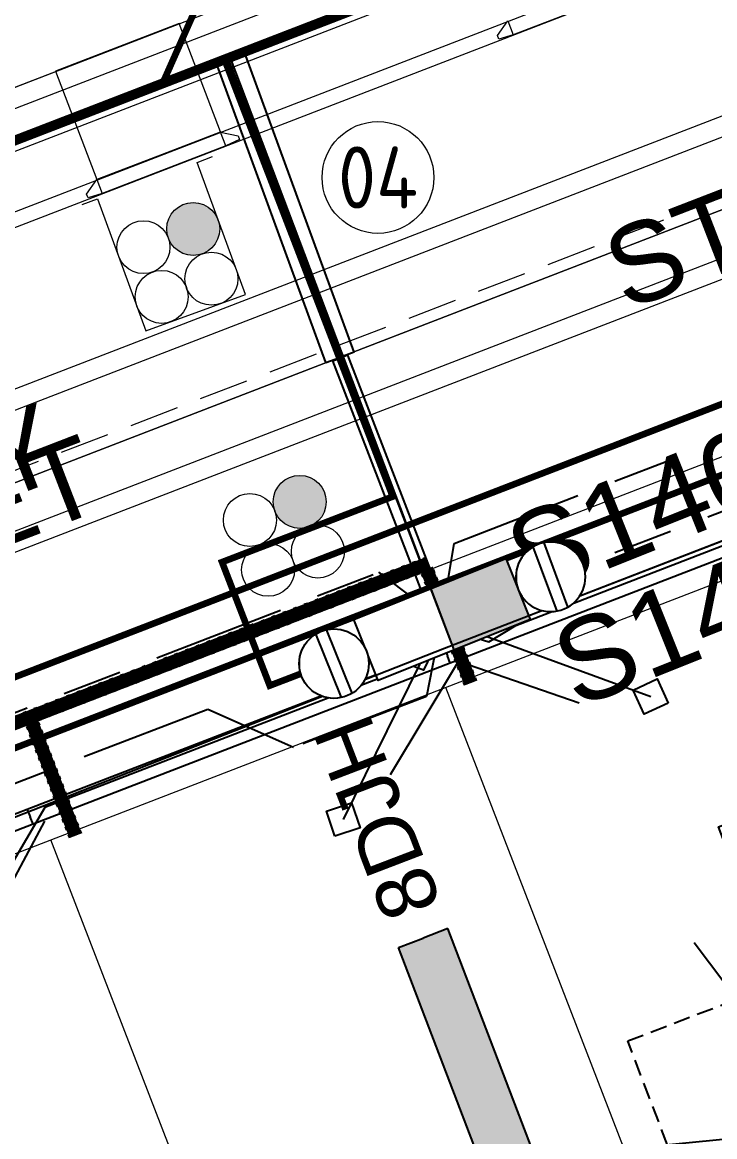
# Model space of a CAD drawing. Header units: metres. Extents: x 310412 to 311596, y 6269899 to 6270937.
# Drawn here: x 310732.7 to 310753.61, y 6270314.68 to 6270348.34 of the extents above; entities that cross this region are included whole.
import ezdxf
from ezdxf.enums import TextEntityAlignment as Align

# ---------------------------------------------------------------- set-up
doc = ezdxf.new("R2010")
doc.units = ezdxf.units.M
for name, pattern in [('A', [0]), ('Cable Exist UG', [8.2, 4, -1.2, 1.8, -1.2]), ('CENTERX2', [4, 2.5, -0.5, 0.5, -0.5]), ('Dash', [5, 3, -2]), ('DASHED', [0.75, 0.5, -0.25]), ('DOT', [0.25, 0, -0.25]), ('IE Trench LV', [6.5, 5, -1.5])]:
    doc.linetypes.add(name, pattern=pattern)
doc.layers.get('0').update_dxf_attribs({"color": 6})
for name, color, linetype, lineweight, true_color in [('_User D-FOOTPATH', 7, 'Continuous', 0, 0x969696), ('_User D-LIP', 7, 'Continuous', 0, 0x969696), ('_User D-NKL', 7, 'Continuous', 0, 0x969696), ('_User Driveway', 7, 'Dash', 0, 0x969696), ('_User E-KERB', 7, 'Continuous', 0, 0x969696), ('_User E-LIP', 7, 'Continuous', 0, 0x969696), ('_User E-LOT', 7, 'Continuous', 0, 0x969696), ('_User E-PIPE', 7, 'DOT', 0, 0x969696), ('_User E-PIPE-EDGE', 7, 'DOT', 0, 0x969696), ('_User Proposed Development Boundary', 7, 'DASHED', 0, 0x969696), ('_User Stormwater', 7, 'Continuous', 0, 0x969696)]:
    doc.layers.add(name, color=color, linetype=linetype, lineweight=lineweight, true_color=true_color)
for name, color, linetype in [('_User D-LOT-INT', 2, 'Continuous'), ('Duct_SP_EXT', 7, 'Continuous'), ('Duct_SP_NEW', 2, 'Continuous'), ('Equip_HV_EXT', 7, 'Continuous'), ('Equip_LV_NEW', 2, 'Continuous'), ('Mains_LV_EXT', 7, 'Continuous'), ('Mains_LV_NEW_T84', 2, 'Continuous'), ('Notes', 7, 'Continuous'), ('Notes_HV_MISC', 7, 'Continuous'), ('Notes_LV_MISC', 7, 'Continuous'), ('Notes_SP_MISC', 7, 'Continuous'), ('Notes_SP_NEW', 2, 'Continuous'), ('Services_SP_EXT', 7, 'Continuous'), ('SupportsUG_SP_LV_NEW', 2, 'Continuous'), ('Trench_SP_EXT', 7, 'Continuous')]:
    doc.layers.add(name, color=color, linetype=linetype)
for name, color, linetype, plot in [('_User Measure 240 CL', 170, 'Continuous', False), ('_User Measure 240 RL', 174, 'Continuous', False), ('_User Measure LV VDs', 180, 'Continuous', False)]:
    doc.layers.add(name, color=color, linetype=linetype, plot=plot)
for name, color, linetype, lineweight in [('Cadastre Developer_SP_NEW', 2, 'Continuous', 5), ('Cadastre Land Parcels_SP_EXT', 9, 'Continuous', 5), ('Trench_SP_NEW', 7, 'Continuous', 70)]:
    doc.layers.add(name, color=color, linetype=linetype, lineweight=lineweight)
doc.styles.add('ARIAL', font='arial.ttf', dxfattribs={"height": 2})
doc.styles.add('ieISOCP', font='isocp.shx')
doc.styles.get("Standard").update_dxf_attribs({"font": 'arial.ttf'})
doc.styles.add('SWG_LABEL', font='arial.ttf')
doc.styles.add('SWITCH_LABEL', font='arial.ttf', dxfattribs={"height": 2.5})
doc.linetypes.add('Cable New UG', pattern='A,7,-0.25,["x",Standard,S=2,R=0,X=0.2,Y=-0.8],-2.1', length=9.35)
doc.linetypes.add('IE Trench HV', pattern='A,7,-0.2,["/",Standard,S=3,R=0,X=0,Y=-1.4],-2.5', length=9.7)

# ---------------------------------------------------------------- blocks, each defined once
blk = doc.blocks.new('CCP_EXT')
at = {"flags": 9}
for tag, p in [('OWNED_BY', (0, -1)), ('USAGE', (0, -1.2)), ('LEGEND', (0, -1.4)), ('LIFE_SUPPORT', (0, -1.6)), ('STATE', (0, -1.8)), ('NOTES', (0, -2))]:
    blk.add_attdef(tag, text='', height=0.2, dxfattribs=at).set_placement(p, align=Align.MIDDLE_LEFT)
blk.add_wipeout([(0, 0.566), (0.566, 0), (0, -0.566), (-0.566, 0)])
blk.add_lwpolyline([(-0.566, 0), (0, 0.566), (0.566, 0), (0, -0.566), (-0.566, 0)])
at = {"flags": 1}
blk.add_attdef('Z', (0, 0), '', height=0.2, dxfattribs=at)
at = {"flags": 9}
for tag, p in [('CCP_TYPE', (0, 0)), ('CONSTRUCTED_VOLTAGE', (0, -0.2)), ('NO_PHASES', (0, -0.4)), ('OPERATING_VOLTAGE', (0, -0.6)), ('ORIENTATION', (0, -0.8))]:
    blk.add_attdef(tag, text='', height=0.2, dxfattribs=at).set_placement(p, align=Align.MIDDLE_LEFT)
blk = doc.blocks.new('A$C7FC2678C')
at = {"layer": '_User Driveway', "linetype": 'Continuous'}
for p, q in [((310737.443, 6270348.299), (310733.707, 6270346.869)), ((310738.691, 6270345.027), (310737.443, 6270348.299)), ((310733.707, 6270346.869), (310734.957, 6270343.59)), ((310734.957, 6270343.59), (310738.691, 6270345.027)), ((310738.69, 6270345.026), (310734.957, 6270343.59))]:
    blk.add_line(p, q, dxfattribs=at)
for points in [[(310751.259, 6270349.399), (310751.097, 6270349.819), (310751.625, 6270349.7), (310751.668, 6270349.588), (310751.259, 6270349.399), (310747.525, 6270347.962), (310747.095, 6270347.829), (310747.052, 6270347.941), (310747.364, 6270348.382), (310747.525, 6270347.962)], [(310738.852, 6270344.606), (310738.69, 6270345.026), (310739.218, 6270344.908), (310739.261, 6270344.796), (310738.852, 6270344.606), (310735.119, 6270343.17), (310734.688, 6270343.036), (310734.645, 6270343.148), (310734.957, 6270343.59), (310735.119, 6270343.17)]]:
    blk.add_lwpolyline(points, dxfattribs=at)
blk = doc.blocks.new('A$C64462609')
at = {"layer": '_User D-FOOTPATH'}
for points in [[(310738.988, 6270432), (310765.57, 6270363.181), (310763.079, 6270357.554), (310714.108, 6270338.639), (310712.36, 6270339.412)], [(310765.179, 6270359.333), (310763.975, 6270356.614), (310713.279, 6270337.032)]]:
    blk.add_lwpolyline(points, dxfattribs=at)
at = {"layer": '_User D-LIP'}
for points in [[(310677.807, 6270408.469), (310704.333, 6270339.794, 0.414213), (310714.614, 6270335.243), (310764.054, 6270354.34, 0.414214), (310768.605, 6270364.62), (310742.114, 6270433.204)], [(310766.522, 6270347.95, 0.414214), (310763.548, 6270349.266), (310717.839, 6270331.611, 0.414214), (310716.522, 6270328.637, 0.414214)]]:
    blk.add_lwpolyline(points, format="xyb", dxfattribs=at)
at = {"layer": '_User D-LOT-INT', "color": 6, "lineweight": 0, "flags": 128}
blk.add_lwpolyline([(310762.631, 6270358.024), (310714.123, 6270339.288)], dxfattribs=at)
at = {"layer": '_User D-NKL'}
for points in [[(310678.227, 6270408.632), (310704.753, 6270339.957, 0.414213), (310714.452, 6270335.663), (310763.892, 6270354.759, 0.414214), (310768.186, 6270364.458), (310741.694, 6270433.042)], [(310765.962, 6270347.733, 0.414214), (310763.764, 6270348.707), (310718.055, 6270331.051, 0.414214), (310717.082, 6270328.853, 0.414214)]]:
    blk.add_lwpolyline(points, format="xyb", dxfattribs=at)
at = {"layer": '_User E-KERB'}
for points in [[(310717.082, 6270328.853, 0.414214), (310719.28, 6270327.88), (310764.989, 6270345.535, 0.414214), (310765.962, 6270347.733, 0.414214)], [(310728.427, 6270278.665), (310715.418, 6270312.345, -0.414213), (310719.712, 6270322.043), (310769.152, 6270341.14, -0.414214), (310778.851, 6270336.846), (310791.86, 6270303.166)]]:
    blk.add_lwpolyline(points, format="xyb", dxfattribs=at)
at = {"layer": '_User E-LIP'}
blk.add_lwpolyline([(310716.522, 6270328.637, 0.414214), (310719.496, 6270327.32), (310765.205, 6270344.975, 0.414214), (310766.522, 6270347.95, 0.414214)], format="xyb", dxfattribs=at)
at = {"layer": '_User E-LOT', "lineweight": 0}
for p, q in [((310721.906, 6270319.139), (310770.413, 6270337.875)), ((310760.301, 6270289.926), (310745.497, 6270328.251)), ((310743.145, 6270298.843), (310733.567, 6270323.643))]:
    blk.add_line(p, q, dxfattribs=at)
at = {"layer": '_User Proposed Development Boundary', "color": 11, "linetype": 'DASHED', "lineweight": 15, "ltscale": 3, "true_color": 0xf27172, "flags": 128}
blk.add_lwpolyline([(310671.883, 6270406.182), (310911.145, 6270498.239), (310942.883, 6270416.071), (310703.742, 6270323.701), (310671.883, 6270406.182)], dxfattribs=at)
at = {"layer": 'Cadastre Developer_SP_NEW', "color": 2, "flags": 128}
blk.add_lwpolyline([(310725.97, 6270343.864), (310738.377, 6270348.656), (310728.445, 6270374.371), (310716.032, 6270369.595)], close=True, dxfattribs=at)
at = {"color": 152, "true_color": 0x2776bb}
blk.add_blockref('A$C7FC2678C', (0, 0), dxfattribs=at)
blk = doc.blocks.new('SWG_SIE_SU_NEW')
blk.add_line((5.808, 0.79), (1.594, 1.938))
at = {"linetype": 'A', "lineweight": 0}
for p, q in [((8.579, -0.712), (8.581, 0.688)), ((7.981, 0.347), (7.98, -0.368)), ((8.18, -0.584), (8.181, 0.562)), ((8.381, 0.659), (8.379, -0.682)), ((8.781, 0.659), (8.779, -0.683)), ((8.98, -0.588), (8.981, 0.564)), ((9.181, 0.351), (9.18, -0.376))]:
    blk.add_line(p, q, dxfattribs=at)
at = {"linetype": 'DASHED'}
blk.add_lwpolyline([(3.701, 1.364), (3.701, 4.733), (7.222, 4.733)], dxfattribs=at)
for points in [[(1.798, -0.802, 1), (1.802, 0.798, 1)], [(5.798, -0.81, 1), (5.802, 0.79, 1)]]:
    blk.add_lwpolyline(points, format="xyb", close=True)
for points in [[(1, 0), (0, 0)], [(6.6, -0.012), (10.1, -0.012)]]:
    blk.add_lwpolyline(points)
at = {"linetype": 'A', "lineweight": 0}
blk.add_circle((8.582, -0.012), 0.7, dxfattribs=at)
at = {"style": 'SWG_LABEL', "flags": 8}
blk.add_attdef('ASSET_NUM', text='', height=2.5, rotation=179.9544, dxfattribs=at).set_placement((-2.4, 0.012), align=Align.MIDDLE_LEFT)
at = {"flags": 1}
blk.add_attdef('Z', (0, 0), '', height=0.2, dxfattribs=at)
at = {"style": 'SWITCH_LABEL', "flags": 9}
blk.add_attdef('STREET_CODE', text='', height=0.2, dxfattribs=at).set_placement((0, 0), align=Align.MIDDLE_LEFT)
at = {"flags": 9}
for tag, p in [('ORIENTATION', (0, -0.2)), ('PARENT', (0, -0.4)), ('USAGE', (0, -0.6)), ('SUBURB', (0, -0.8)), ('STREETNAME', (0, -1)), ('LOCATION', (0, -1.2)), ('NOTES', (0, -1.4))]:
    blk.add_attdef(tag, text='', height=0.2, dxfattribs=at).set_placement(p, align=Align.MIDDLE_LEFT)
blk = doc.blocks.new('SWG_SIE_ES_NEW')
for p, q in [((-5.793, 0.779), (-1.793, 1.926)), ((0.012, -1.212), (2.412, -1.207)), ((0.313, -1.811), (2.113, -1.807)), ((0.614, -2.41), (1.814, -2.408)), ((0.915, -3.01), (1.515, -3.008))]:
    blk.add_line(p, q)
for points in [[(-5.789, -0.821, -1), (-5.793, 0.779, -1)], [(-1.789, -0.813, -1), (-1.793, 0.787, -1)]]:
    blk.add_lwpolyline(points, format="xyb", close=True)
for points in [[(-6.591, -0.023), (-7.891, -0.023)], [(-0.991, -0.012), (1.212, -0.012), (1.212, -1.209)]]:
    blk.add_lwpolyline(points)
at = {"flags": 1}
blk.add_attdef('Z', (0, 0), '', height=0.2, dxfattribs=at)
at = {"style": 'SWITCH_LABEL', "flags": 9}
blk.add_attdef('STREET_CODE', text='', height=0.2, dxfattribs=at).set_placement((0, -0.2), align=Align.MIDDLE_LEFT)
at = {"flags": 9}
for tag, p in [('ORIENTATION', (0, -0.4)), ('PARENT', (0, -0.6)), ('SUBURB', (0, -1)), ('USAGE', (0, -0.8)), ('STREETNAME', (0, -1.2)), ('LOCATION', (0, -1.4)), ('NOTES', (0, -1.6))]:
    blk.add_attdef(tag, text='', height=0.2, dxfattribs=at).set_placement(p, align=Align.MIDDLE_LEFT)
at = {"style": 'ARIAL', "flags": 8}
blk.add_attdef('ASSET_NUM', text='', height=2, dxfattribs=at).set_placement((14.296, -5.086), align=Align.MIDDLE_RIGHT)
blk = doc.blocks.new('*U34')
for p, q in [((-1.6, 0), (-1.6, 54.053)), ((-1.6, 54.053), (-0.8, 54.053)), ((0, 54.053), (-0.8, 54.053)), ((0, 0), (0, 54.053)), ((-1.6, 0), (-0.8, 0)), ((0, 0), (-0.8, 0))]:
    blk.add_line(p, q)
at = {"style": 'ARIAL'}
blk.add_attdef('SWG_TYPE', text='', height=1.8, rotation=90, dxfattribs=at).set_placement((-0.8, 54.798), align=Align.MIDDLE_LEFT)
blk.add_attdef('SUB_TYPE', text='', height=1.8, rotation=90, dxfattribs=at).set_placement((-0.8, -0.757), align=Align.MIDDLE_RIGHT)
blk = doc.blocks.new('*U47')
for tag, flags, p in [('OPERATED_BY', 9, (1.5, -2)), ('MAINTAINED_BY', 9, (1.5, -2.2)), ('NUMBER_OF_PHASES', 9, (1.5, -2.4)), ('TYPE', 9, (1.5, -2.6)), ('Z', 1, (1.5, -2.8))]:
    blk.add_attdef(tag, text='', height=0.2, dxfattribs=dict(flags=flags)).set_placement(p, align=Align.MIDDLE_LEFT)
blk.add_wipeout([(-1.063, 1.05), (-1.186, 0.908), (-1.291, 0.752), (-1.375, 0.585), (-1.437, 0.408), (-1.477, 0.224), (-1.494, 0.037), (-1.486, -0.15), (-1.456, -0.335), (-1.402, -0.515), (-1.327, -0.687), (-1.23, -0.848), (-1.114, -0.995), (-0.981, -1.127), (-0.832, -1.241), (-0.67, -1.335), (-0.497, -1.409), (-0.317, -1.46), (-0.131, -1.488), (0.057, -1.493), (0.243, -1.474), (0.426, -1.432), (0.602, -1.367), (0.769, -1.281), (0.923, -1.175), (1.063, -1.05), (1.186, -0.908), (1.291, -0.752), (1.375, -0.585), (1.437, -0.408), (1.477, -0.224), (1.494, -0.037), (1.486, 0.15), (1.456, 0.335), (1.402, 0.515), (1.327, 0.687), (1.23, 0.848), (1.114, 0.995), (0.981, 1.127), (0.832, 1.241), (0.67, 1.335), (0.497, 1.409), (0.317, 1.46), (0.131, 1.488), (-0.057, 1.493), (-0.243, 1.474), (-0.426, 1.432), (-0.602, 1.367), (-0.769, 1.281), (-0.923, 1.175)])
for p, q in [((-0.24, -1.481), (-0.26, 1.477)), ((0.26, -1.477), (0.24, 1.481))]:
    blk.add_line(p, q)
blk.add_circle((0, 0), 1.5)
at = {"flags": 9}
for tag, p in [('ACTUAL_STATUS', (1.5, 0)), ('CONSTRUCTED_VOLTAGE', (1.5, -0.2)), ('NO_PHASES', (1.5, -0.4)), ('OPERATING_VOLTAGE', (1.5, -0.6)), ('ORIENTATION', (1.5, -0.8)), ('STATE', (1.5, -1)), ('SWITCH_TYPE', (1.5, -1.2)), ('USAGE', (1.5, -1.4)), ('OWNED_BY', (1.5, -1.8)), ('NOTES', (1.5, -1.6))]:
    blk.add_attdef(tag, text='', height=0.2, dxfattribs=at).set_placement(p, align=Align.MIDDLE_LEFT)
blk = doc.blocks.new('PILLAR_REPLACE_NEW')
for tag, flags, p in [('STATE', 9, (1.5, -1.4)), ('STREET_CODE_NUMBER', 9, (1.5, -1.6)), ('OWNED_BY', 9, (1.5, -1.8)), ('OPERATED_BY', 9, (1.5, -2)), ('TYPE', 9, (1.5, -2.4)), ('MAINTAINED_BY', 9, (1.5, -2.2)), ('Z', 1, (1.5, -2.6))]:
    blk.add_attdef(tag, text='', height=0.2, dxfattribs=dict(flags=flags)).set_placement(p, align=Align.MIDDLE_LEFT)
blk.add_wipeout([(-2.475, 0.99), (2.475, 0.99), (2.475, -0.99), (-2.475, -0.99)])
blk.add_hatch(color=256).paths.add_polyline_path([(0, -0.99), (2.475, -0.99), (2.475, 0.99), (0, 0.99)])
at = {"lineweight": -3}
blk.add_lwpolyline([(-2.475, 0.99), (2.475, 0.99), (2.475, -0.99), (-2.475, -0.99)], close=True, dxfattribs=at)
for tag, height, flags, p in [('ASSET_NUM', 2.5, 8, (2, 2)), ('USAGE', 0.2, 9, (1.5, 0)), ('LEGEND', 0.2, 9, (1.5, -0.2)), ('LOCATION', 0.2, 9, (1.5, -0.4)), ('NOTES', 0.2, 9, (1.5, -0.6)), ('STREETNAME', 0.2, 9, (1.5, -1)), ('PARENT', 0.2, 9, (1.5, -0.8)), ('SUBURB', 0.2, 9, (1.5, -1.2))]:
    blk.add_attdef(tag, text='', height=height, dxfattribs=dict(flags=flags)).set_placement(p, align=Align.MIDDLE_LEFT)
blk = doc.blocks.new('A$C76594AEE')
at = {"layer": '_User E-PIPE', "const_width": 0.4, "flags": 128}
blk.add_lwpolyline([(310723.003, 6270323.532), (310744.954, 6270331.995)], dxfattribs=at)
at = {"layer": '_User E-PIPE', "ltscale": 0.6, "const_width": 0.4, "flags": 128}
for points in [[(310746.244, 6270328.379), (310744.912, 6270331.828)], [(310734.313, 6270323.77), (310732.981, 6270327.22)]]:
    blk.add_lwpolyline(points, dxfattribs=at)
at = {"layer": '_User E-PIPE-EDGE', "flags": 128}
for points in [[(310722.932, 6270323.719), (310744.882, 6270332.182)], [(310723.075, 6270323.346), (310745.026, 6270331.809)]]:
    blk.add_lwpolyline(points, dxfattribs=at)
at = {"layer": '_User E-PIPE-EDGE', "ltscale": 0.6, "flags": 128}
for points in [[(310746.431, 6270328.451), (310745.099, 6270331.9)], [(310746.058, 6270328.307), (310744.725, 6270331.756)], [(310734.127, 6270323.698), (310732.794, 6270327.148)], [(310734.5, 6270323.842), (310733.168, 6270327.292)]]:
    blk.add_lwpolyline(points, dxfattribs=at)
blk = doc.blocks.new('DUCT_INDICATOR')
at = {"color": 7, "lineweight": 9, "flags": 1}
blk.add_attdef('Z', (0, 0), '', height=0.2, dxfattribs=at)
at = {"color": 8, "linetype": 'Continuous', "lineweight": 15, "ltscale": 0.1}
blk.add_wipeout([(2.25, 0), (2.249, 0.05), (2.232, 0.285), (2.217, 0.386), (2.184, 0.54), (2.139, 0.698), (2.097, 0.815), (2.039, 0.952), (1.942, 1.137), (1.859, 1.268), (1.755, 1.408), (1.605, 1.577), (1.561, 1.62), (1.501, 1.676), (1.425, 1.742), (1.336, 1.81), (1.264, 1.862), (1.173, 1.92), (1.096, 1.965), (1.032, 2), (1, 2.015), (0.975, 2.028), (0.946, 2.041), (0.91, 2.058), (0.883, 2.07), (0.857, 2.08), (0.833, 2.09), (0.787, 2.108), (0.756, 2.119), (0.719, 2.132), (0.671, 2.148), (0.618, 2.163), (0.606, 2.167), (0.554, 2.181), (0.524, 2.188), (0.502, 2.193), (0.477, 2.199), (0.425, 2.209), (0.381, 2.218), (0.331, 2.225), (0.273, 2.233), (0.227, 2.239), (0.18, 2.243), (0.084, 2.248), (0.048, 2.249), (0, 2.25), (-0.048, 2.249), (-0.084, 2.248), (-0.18, 2.243), (-0.227, 2.239), (-0.273, 2.233), (-0.331, 2.225), (-0.381, 2.218), (-0.425, 2.209), (-0.477, 2.199), (-0.502, 2.193), (-0.524, 2.188), (-0.554, 2.181), (-0.606, 2.167), (-0.618, 2.163), (-0.671, 2.148), (-0.719, 2.132), (-0.756, 2.119), (-0.787, 2.108), (-0.833, 2.09), (-0.857, 2.08), (-0.883, 2.07), (-0.91, 2.058), (-0.946, 2.041), (-0.975, 2.028), (-1, 2.015), (-1.032, 2), (-1.096, 1.965), (-1.173, 1.92), (-1.264, 1.862), (-1.336, 1.81), (-1.425, 1.742), (-1.501, 1.676), (-1.561, 1.62), (-1.605, 1.577), (-1.755, 1.408), (-1.859, 1.268), (-1.942, 1.137), (-2.039, 0.952), (-2.097, 0.815), (-2.139, 0.698), (-2.184, 0.54), (-2.217, 0.386), (-2.232, 0.285), (-2.249, 0.05), (-2.25, 0), (-2.249, -0.05), (-2.232, -0.285), (-2.217, -0.386), (-2.184, -0.54), (-2.139, -0.698), (-2.097, -0.815), (-2.039, -0.952), (-1.942, -1.137), (-1.859, -1.268), (-1.755, -1.408), (-1.605, -1.577), (-1.561, -1.62), (-1.501, -1.676), (-1.425, -1.742), (-1.336, -1.81), (-1.264, -1.862), (-1.173, -1.92), (-1.096, -1.965), (-1.032, -2), (-1, -2.015), (-0.975, -2.028), (-0.946, -2.041), (-0.91, -2.058), (-0.883, -2.07), (-0.857, -2.08), (-0.833, -2.09), (-0.787, -2.108), (-0.756, -2.119), (-0.719, -2.132), (-0.671, -2.148), (-0.618, -2.163), (-0.606, -2.167), (-0.554, -2.181), (-0.524, -2.188), (-0.502, -2.193), (-0.477, -2.199), (-0.425, -2.209), (-0.381, -2.218), (-0.331, -2.225), (-0.273, -2.233), (-0.227, -2.239), (-0.18, -2.243), (-0.084, -2.248), (-0.048, -2.249), (0, -2.25), (0.048, -2.249), (0.084, -2.248), (0.18, -2.243), (0.227, -2.239), (0.273, -2.233), (0.331, -2.225), (0.381, -2.218), (0.425, -2.209), (0.477, -2.199), (0.502, -2.193), (0.524, -2.188), (0.554, -2.181), (0.606, -2.167), (0.618, -2.163), (0.671, -2.148), (0.719, -2.132), (0.756, -2.119), (0.787, -2.108), (0.833, -2.09), (0.857, -2.08), (0.883, -2.07), (0.91, -2.058), (0.946, -2.041), (0.975, -2.028), (1, -2.015), (1.032, -2), (1.096, -1.965), (1.173, -1.92), (1.264, -1.862), (1.336, -1.81), (1.425, -1.742), (1.501, -1.676), (1.561, -1.62), (1.605, -1.577), (1.755, -1.408), (1.859, -1.268), (1.942, -1.137), (2.039, -0.952), (2.097, -0.815), (2.139, -0.698), (2.184, -0.54), (2.217, -0.386), (2.232, -0.285), (2.249, -0.05)], dxfattribs=at)
at = {"color": 7, "lineweight": 9}
blk.add_circle((0, 0), 2.25, dxfattribs=at)
blk.add_attdef('CODE', text='', height=1.8, dxfattribs=at).set_placement((0, 0), align=Align.MIDDLE_CENTER)

msp = doc.modelspace()

# ---------------------------------------------------------------- block references
at = {"layer": 'Notes'}
msp.add_blockref('A$C64462609', (0, 0), dxfattribs=at)

# ---------------------------------------------------------------- next in the draw order: hatches: boundary and pattern name
at = {"layer": 'Notes_SP_MISC', "lineweight": 9}
h = msp.add_hatch(color=3, dxfattribs=at)
h.dxf.hatch_style = 1
h.paths.add_polyline_path([(310737.114, 6270341.823, 1), (310738.617, 6270342.372, 1)])
h = msp.add_hatch(color=3, dxfattribs=at)
h.dxf.hatch_style = 1
h.paths.add_polyline_path([(310740.33, 6270333.58, 1), (310741.832, 6270334.129, 1)])

# ---------------------------------------------------------------- next in the draw order: linework, layer by layer
at = {"layer": '_User Measure LV VDs', "flags": 128}
msp.add_lwpolyline([(310751.324, 6270352.049), (310726.466, 6270342.447)], dxfattribs=at)
at = {"layer": 'Cadastre Land Parcels_SP_EXT', "linetype": 'Continuous'}
for points in [[(310703.872, 6270323.381), (310942.799, 6270415.673), (310910.986, 6270498.06), (310671.978, 6270405.97), (310703.872, 6270323.381)], [(310970.766, 6270343.221), (310942.799, 6270415.673), (310703.872, 6270323.381), (310732.657, 6270248.951), (310733.049, 6270247.97), (310827.714, 6270284.55), (310826.608, 6270287.558), (310970.766, 6270343.221)]]:
    msp.add_lwpolyline(points, close=True, dxfattribs=at)
at = {"layer": 'Duct_SP_EXT'}
for p, q in [((310742.524, 6270338.286), (310742.3, 6270338.2)), ((310742.524, 6270338.286), (310745.662, 6270330.14)), ((310742.076, 6270338.114), (310742.3, 6270338.2)), ((310742.076, 6270338.114), (310745.214, 6270329.967)), ((310758.252, 6270334.373), (310745.456, 6270329.43)), ((310758.425, 6270333.925), (310745.629, 6270328.982)), ((310745.214, 6270329.967), (310745.438, 6270330.054)), ((310745.662, 6270330.14), (310745.438, 6270330.054)), ((310745.456, 6270329.43), (310745.543, 6270329.206)), ((310745.456, 6270329.43), (310745.543, 6270329.206)), ((310745.629, 6270328.982), (310745.543, 6270329.206)), ((310745.629, 6270328.982), (310745.543, 6270329.206)), ((310732.855, 6270324.563), (310721.777, 6270320.284)), ((310732.855, 6270324.563), (310732.941, 6270324.339)), ((310732.855, 6270324.563), (310732.941, 6270324.339)), ((310733.028, 6270324.115), (310721.95, 6270319.836)), ((310733.028, 6270324.115), (310732.941, 6270324.339)), ((310733.028, 6270324.115), (310732.941, 6270324.339))]:
    msp.add_line(p, q, dxfattribs=at)
at = {"layer": 'Duct_SP_NEW'}
for p, q in [((310739.411, 6270347.438), (310738.983, 6270347.282)), ((310738.556, 6270347.126), (310738.983, 6270347.282)), ((310741.868, 6270338.061), (310738.556, 6270347.126)), ((310741.868, 6270338.061), (310742.295, 6270338.217))]:
    msp.add_line(p, q, dxfattribs=at)
at = {"layer": 'Mains_LV_NEW_T84', "color": 170, "linetype": 'Cable New UG', "ltscale": 0.75, "const_width": 0.2, "flags": 128}
for points in [[(310726.511, 6270342.465), (310736.94, 6270346.493), (310738.086, 6270349.08), (310750.603, 6270353.915), (310751.324, 6270352.049)], [(310745.367, 6270330.296), (310740.176, 6270328.304), (310738.736, 6270332.035), (310743.891, 6270334.014), (310738.809, 6270347.215), (310751.324, 6270352.049)]]:
    msp.add_lwpolyline(points, dxfattribs=at)
at = {"layer": 'Notes_LV_MISC', "linetype": 'Cable Exist UG'}
msp.add_lwpolyline([(310745.367, 6270330.296), (310745.75, 6270332.602), (310768.447, 6270341.385)], dxfattribs=at)
at = {"layer": 'Notes_SP_MISC', "color": 3, "lineweight": 9}
msp.add_lwpolyline([(310734.507, 6270342.841), (310734.976, 6270343.012), (310736.435, 6270339.02), (310739.44, 6270340.119), (310737.982, 6270344.11), (310738.451, 6270344.282)], dxfattribs=at)
for centre in [(310737.866, 6270342.097), (310736.363, 6270341.548), (310738.414, 6270340.595), (310736.912, 6270340.046), (310741.081, 6270333.855), (310739.578, 6270333.306), (310741.63, 6270332.353), (310740.127, 6270331.804)]:
    msp.add_circle(centre, 0.8, dxfattribs=at)
at = {"layer": 'Services_SP_EXT'}
msp.add_lwpolyline([(310745.438, 6270330.054), (310746.795, 6270329.627), (310747.604, 6270330.117), (310747.604, 6270330.117), (310758.416, 6270334.294), (310765.017, 6270332.302)], dxfattribs=at)
at = {"layer": 'Trench_SP_EXT', "linetype": 'Cable Exist UG'}
for points in [[(310745.872, 6270329.041), (310743.721, 6270325.47)], [(310745.872, 6270329.041), (310749.525, 6270327.783)], [(310733.372, 6270324.211), (310731.424, 6270320.559)]]:
    msp.add_lwpolyline(points, dxfattribs=at)
at = {"layer": 'Trench_SP_NEW', "color": 5, "linetype": 'IE Trench LV', "ltscale": 0.5, "const_width": 0.3, "flags": 128}
msp.add_lwpolyline([(310738.917, 6270347.257), (310714.084, 6270337.665), (310707.775, 6270340.458), (310690.038, 6270386.378)], dxfattribs=at)
at = {"layer": 'Trench_SP_NEW', "color": 1, "linetype": 'IE Trench HV', "ltscale": 0.5, "const_width": 0.3, "flags": 128}
msp.add_lwpolyline([(310766.544, 6270363.158), (310763.751, 6270356.849), (310738.917, 6270347.257)], dxfattribs=at)

# ---------------------------------------------------------------- next in the draw order: block references
at = {"layer": 'Equip_HV_EXT', "linetype": 'CENTERX2'}
ref = msp.add_blockref('SWG_SIE_SU_NEW', (310749.221, 6270311.829), dxfattribs=dict(at, rotation=20.93807768910802))
ref.add_attrib('ASSET_NUM', 'C8448', dxfattribs={"layer": '0', "height": 2.5, "rotation": 200.8925, "style": 'SWG_LABEL', "text_generation_flag": 6}).set_placement((310746.975, 6270310.982), align=Align.MIDDLE_RIGHT)

# ---------------------------------------------------------------- next in the draw order: texts
at = {"layer": 'Notes_HV_MISC', "color": 7, "insert": (310651.392, 6270301.238), "char_height": 2.4, "attachment_point": 7, "rotation": 21.1266, "line_spacing_factor": 0.6}
msp.add_mtext('{\\fArial|b0|i0|c0|p39;FENWAY                                                                   STREET}', dxfattribs=at)

# ---------------------------------------------------------------- next in the draw order: block references
at = {"layer": 'Services_SP_EXT'}
for p, rotation in [((310751.68, 6270327.975), 159.8014093922645), ((310742.395, 6270324.261), 63.80140950034784)]:
    msp.add_blockref('CCP_EXT', p, dxfattribs=dict(at, rotation=rotation))

# ---------------------------------------------------------------- next in the draw order: hatches: boundary and pattern name
at = {"layer": 'Notes_HV_MISC'}
h = msp.add_hatch(color=256, dxfattribs=at)
h.dxf.hatch_style = 1
h.paths.add_polyline_path([(310763.378, 6270269.91), (310764.872, 6270270.482), (310745.556, 6270320.966), (310744.061, 6270320.395)])
h.paths.add_polyline_path([(310767.065, 6270266.42), (310765.533, 6270270.423), (310762.926, 6270269.425), (310764.457, 6270265.423)], flags=9)
h.paths.add_polyline_path([(310746.005, 6270321.444), (310743.43, 6270328.175), (310740.855, 6270327.189), (310743.43, 6270320.458)], flags=9)

# ---------------------------------------------------------------- next in the draw order: linework, layer by layer
at = {"layer": 'Duct_SP_EXT'}
for p, q in [((310745.456, 6270329.43), (310732.855, 6270324.563)), ((310745.629, 6270328.982), (310733.028, 6270324.115))]:
    msp.add_line(p, q, dxfattribs=at)
at = {"layer": 'Mains_LV_EXT', "linetype": 'Cable Exist UG'}
msp.add_lwpolyline([(310731.287, 6270278.412), (310718.918, 6270310.019), (310716.588, 6270310.689), (310715.289, 6270314.05), (310718.922, 6270322.254), (310721.467, 6270323.237), (310721.467, 6270323.237), (310743.463, 6270331.728), (310745.367, 6270330.296)], dxfattribs=at)
at = {"layer": 'Notes_HV_MISC', "linetype": 'Cable Exist UG', "const_width": 0.2}
for points in [[(310688.208, 6270301.229), (310688.475, 6270303.317), (310686.438, 6270308.137), (310693.571, 6270310.851), (310699.915, 6270308.321), (310713.51, 6270313.191), (310713.51, 6270313.191), (310719.069, 6270323.383), (310732.482, 6270328.564), (310732.482, 6270328.564), (310770.728, 6270343.338), (310773.208, 6270342.088), (310773.208, 6270342.088), (310779.506, 6270339.302), (310788.28, 6270316.585), (310780.641, 6270313.615), (310789.658, 6270288.968), (310771.197, 6270282.214)], [(310758.658, 6270315.427), (310777.442, 6270322.614), (310779.594, 6270316.988), (310785.139, 6270319.167), (310785.139, 6270319.167), (310777.938, 6270337.808), (310770.492, 6270341.103), (310757.751, 6270336.182), (310756.078, 6270335.535), (310756.078, 6270335.535), (310720.828, 6270321.918), (310715.274, 6270311.482), (310701.683, 6270306.737), (310701.683, 6270306.737), (310706.288, 6270294.125), (310706.986, 6270292.551)]]:
    msp.add_lwpolyline(points, dxfattribs=at)
at = {"layer": 'Notes_LV_MISC', "linetype": 'Cable Exist UG', "flags": 128}
msp.add_lwpolyline([(310772.258, 6270320.85), (310779.792, 6270323.751), (310781.97, 6270318.14), (310784.149, 6270319.002), (310784.149, 6270319.002), (310777.155, 6270337.061), (310770.542, 6270339.988), (310745.367, 6270330.296)], dxfattribs=at)
at = {"layer": 'Notes_LV_MISC', "linetype": 'Cable Exist UG'}
msp.add_lwpolyline([(310745.367, 6270330.296), (310744.911, 6270327.979), (310740.893, 6270326.437), (310738.309, 6270327.587), (310721.25, 6270321.038)], dxfattribs=at)
at = {"layer": 'Services_SP_EXT'}
for points in [[(310745.367, 6270330.296), (310742.395, 6270324.261)], [(310745.367, 6270330.296), (310751.68, 6270327.975)], [(310745.438, 6270330.054), (310744.818, 6270328.774), (310744.467, 6270328.906), (310744.467, 6270328.906), (310733.385, 6270324.625), (310730.744, 6270320.128)]]:
    msp.add_lwpolyline(points, dxfattribs=at)

# ---------------------------------------------------------------- next in the draw order: block references
at = {"layer": '_User Stormwater'}
msp.add_blockref('A$C76594AEE', (0, 0), dxfattribs=at)
at = {"layer": 'Equip_HV_EXT', "linetype": 'CENTERX2'}
ref = msp.add_blockref('SWG_SIE_ES_NEW', (310754.148, 6270322.9), dxfattribs=dict(at, rotation=110.9380776891081))
ref.add_attrib('ASSET_NUM', 'C8451', dxfattribs={"layer": '0', "height": 2, "rotation": 110.9381, "style": 'ARIAL'}).set_placement((310757.639, 6270328.009), align=Align.MIDDLE_RIGHT)
ref = msp.add_blockref('*U34', (310764.872, 6270270.482), dxfattribs=dict(at, rotation=20.93807768910802))
ref.add_attrib('SWG_TYPE', '8DJH', dxfattribs={"layer": '0', "height": 1.8, "rotation": 110.9381, "style": 'ARIAL'}).set_placement((310744.542, 6270321.376), align=Align.MIDDLE_LEFT)

# ---------------------------------------------------------------- next in the draw order: texts
at = {"layer": 'Notes_SP_MISC', "color": 7, "insert": (310675.001, 6270310.244), "char_height": 2.4, "attachment_point": 7, "rotation": 21.1266, "line_spacing_factor": 0.6}
msp.add_mtext('{\\fArial|b0|i0|c0|p39;FENWAY                                                                        STREET}', dxfattribs=at)

# ---------------------------------------------------------------- next in the draw order: block references
at = {"layer": 'SupportsUG_SP_LV_NEW'}
ref = msp.add_blockref('PILLAR_REPLACE_NEW', (310745.378, 6270330.301), dxfattribs=dict(at, rotation=21.80140934300097))
ref.add_attrib('ASSET_NUM', 'S140059', dxfattribs={"layer": '0', "height": 2.5, "rotation": 21.8014}).set_placement((310747.552, 6270332.036), align=Align.MIDDLE_LEFT)

# ---------------------------------------------------------------- next in the draw order: linework, layer by layer
at = {"layer": 'Duct_SP_NEW'}
for q in [(310739.411, 6270347.438), (310742.295, 6270338.217)]:
    msp.add_line((310742.723, 6270338.374), q, dxfattribs=at)

# ---------------------------------------------------------------- next in the draw order: block references
at = {"layer": 'Notes_LV_MISC'}
ref = msp.add_blockref('PILLAR_REPLACE_NEW', (310745.378, 6270330.301), dxfattribs=dict(at, rotation=21.80140934300097))
ref.add_attrib('ASSET_NUM', 'S140059', dxfattribs={"layer": '0', "height": 2.5, "rotation": 21.8014}).set_placement((310748.959, 6270328.759), align=Align.MIDDLE_LEFT)

# ---------------------------------------------------------------- next in the draw order: linework, layer by layer
at = {"layer": '_User Measure LV VDs', "flags": 128}
for points in [[(310745.746, 6270329.381), (310738.917, 6270347.257), (310751.324, 6270352.049)], [(310783.944, 6270317.064), (310776.342, 6270336.621), (310770.371, 6270339.07), (310745.456, 6270329.43)], [(310745.456, 6270329.43), (310721.159, 6270319.879), (310718.488, 6270313.914), (310731.888, 6270278.828)]]:
    msp.add_lwpolyline(points, dxfattribs=at)

# ---------------------------------------------------------------- next in the draw order: texts
at = {"layer": 'Notes_HV_MISC', "color": 7, "insert": (310720.709, 6270329.443), "char_height": 2.4, "attachment_point": 7, "rotation": 21.1266, "line_spacing_factor": 0.6}
msp.add_mtext('{\\fArial|b0|i0|c0|p39;FENWAY                                                                  STREET}', dxfattribs=at)

# ---------------------------------------------------------------- next in the draw order: block references
at = {"layer": 'Equip_LV_NEW', "yscale": 0.7, "zscale": 0.7}
for p, xscale, rotation in [((310748.659, 6270331.59), -0.7000000000000001, 20.67571212715088), ((310742.116, 6270328.97), 0.7, 21.4329872718211)]:
    msp.add_blockref('*U47', p, dxfattribs=dict(at, xscale=xscale, rotation=rotation))
at = {"layer": 'Notes_SP_NEW', "color": 7, "lineweight": 15, "ltscale": 0.5}
ref = msp.add_blockref('DUCT_INDICATOR', (310743.444, 6270343.653), dxfattribs=dict(at, xscale=0.75, yscale=0.75))
ref.add_attrib('CODE', '04', dxfattribs={"layer": '0', "color": 7, "height": 1.875, "style": 'ieISOCP'}).set_placement((310743.444, 6270343.653), align=Align.MIDDLE_CENTER)

# ---------------------------------------------------------------- next in the draw order: linework, layer by layer
at = {"layer": '_User Measure 240 CL', "color": 152, "true_color": 0x2776bb, "flags": 128}
for points in [[(310751.324, 6270352.049), (310726.511, 6270342.465)], [(310745.746, 6270329.381), (310738.983, 6270347.282), (310751.324, 6270352.049)]]:
    msp.add_lwpolyline(points, dxfattribs=at)
at = {"layer": '_User Measure 240 RL', "color": 152, "true_color": 0x2776bb, "flags": 128}
for points in [[(310751.324, 6270352.049), (310726.511, 6270342.465)], [(310745.746, 6270329.381), (310738.983, 6270347.282)]]:
    msp.add_lwpolyline(points, dxfattribs=at)

doc.saveas('drawing.dxf')
